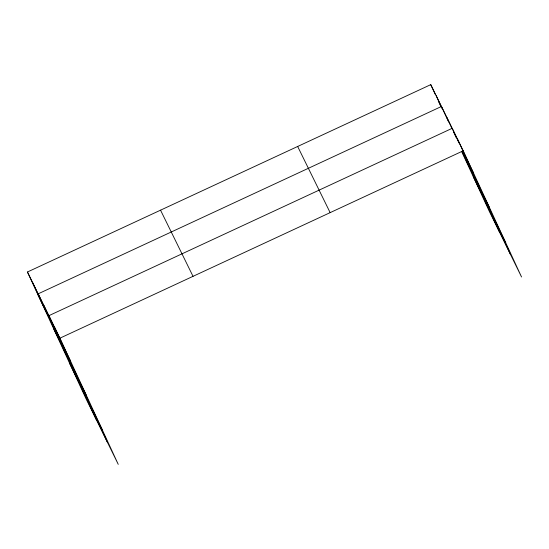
<?xml version="1.0" encoding="UTF-8"?>
<svg xmlns="http://www.w3.org/2000/svg" width="549" height="549" viewBox="0 0 549 549"><rect width="100%" height="100%" fill="white"/><g stroke="black" fill="none" stroke-linecap="round" stroke-linejoin="round"><path stroke-width="0.82" d="M27.45 272.002L59.937 338.163L118.248 464.358L85.761 398.197L27.45 272.002L430.752 84.642L463.239 150.803L521.55 276.998L489.063 210.837L461.544 151.284M59.937 338.163L463.239 150.803M473.602 173.23L462.553 150.735L510.501 254.503M462.299 152.224L489.427 207.474M473.238 176.593L505.725 242.754M297.661 146.466L330.148 212.635M160.541 210.171L193.028 276.332M37.812 294.429L70.299 360.59M53.637 328.673L86.124 394.834M69.936 363.953L102.43 430.114M457.715 139.556L468.077 161.982M458.985 143.001L452.191 128.308L48.895 315.668L107.206 441.863M446.831 117.39L451.834 128.219M453.625 132.083L456.123 137.497M448.615 121.94L441.471 106.472L38.169 293.832L96.48 420.033M462.265 151.469L499.782 232.673M436.112 95.553L442.542 109.477M430.752 84.642L435.398 94.696M438.253 100.879L440.758 106.293M54.413 326.916L64.775 349.342M43.529 304.75L53.891 327.177M32.81 282.92L43.172 305.347"/></g></svg>
